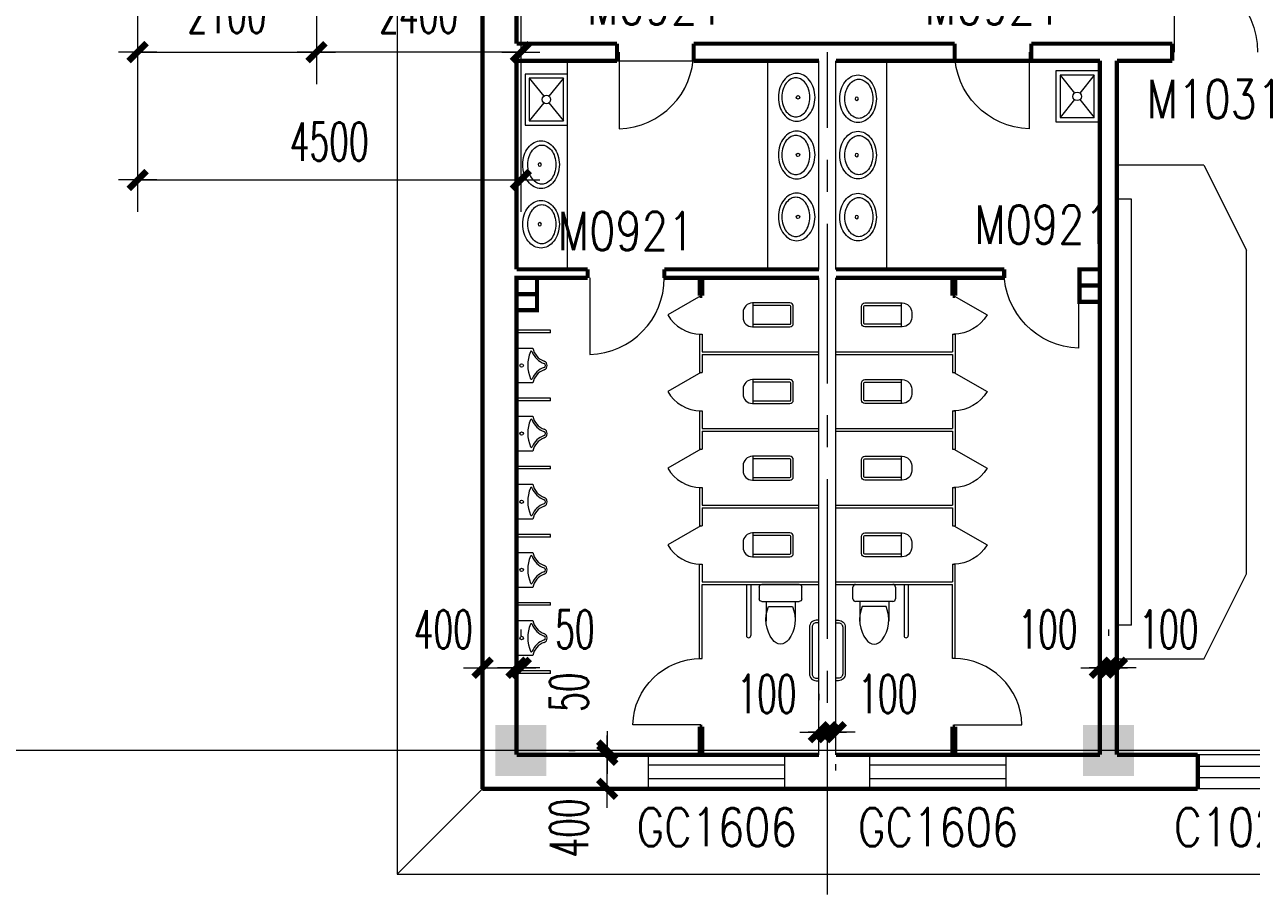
# Model space of a CAD drawing. Extents: x 1575758 to 1999219, y -897052 to -636879.
# Drawn here: x 1598680 to 1613088, y -712133 to -701965 of the extents above; entities that cross this region are included whole.
import ezdxf
from ezdxf.enums import TextEntityAlignment as Align

# ---------------------------------------------------------------- set-up
doc = ezdxf.new("R2010")
doc.units = 0
doc.header["$LTSCALE"] = 1500
doc.header["$MEASUREMENT"] = 0
doc.linetypes.add('CENTER', pattern=[2, 1.25, -0.25, 0.25, -0.25])
doc.linetypes.add('DASH', pattern=[0.35, 0.25, -0.1])
doc.layers.get('0').update_dxf_attribs({"linetype": 'CONTINUOUS', "lineweight": 5})
doc.layers.get('DEFPOINTS').update_dxf_attribs({"linetype": 'CONTINUOUS', "lineweight": 5})
for name, color, linetype, lineweight in [('AXIS', 7, 'CONTINUOUS', 5), ('COLUMN', 7, 'CONTINUOUS', 5), ('DOTE', 7, 'CENTER', 5), ('LVTRY', 7, 'CONTINUOUS', 5), ('LVTRY_WINDOW', 7, 'CONTINUOUS', 5), ('PUB_DIM', 7, 'CONTINUOUS', 5), ('STAIR', 7, 'CONTINUOUS', 0), ('TOILET', 7, 'CONTINUOUS', 5), ('WALL', 7, 'CONTINUOUS', 5), ('WINDOW', 7, 'CONTINUOUS', 0), ('WINDOW_TEXT', 7, 'CONTINUOUS', 5), ('散水', 7, 'CONTINUOUS', 5), ('防火卷帘名称', 7, 'CONTINUOUS', 5)]:
    doc.layers.add(name, color=color, linetype=linetype, lineweight=lineweight)
doc.styles.add('_SIMPLEX', font='SIMPLEX.shx', dxfattribs={"width": 0.6})
doc.styles.add('DIM_FONT', font='romans.shx', dxfattribs={"width": 0.6})
doc.styles.add('SIMPLEX', font='SIMPLEX.SHX', dxfattribs={"width": 0.6})
doc.dimstyles.new('NORMAL', dxfattribs={"dimscale": 1.5, "dimtxt": 300, "dimasz": 1, "dimexe": 250, "dimexo": 300, "dimgap": 150, "dimtad": 1, "dimdec": 0, "dimdsep": 46, "dimtxsty": 'DIM_FONT', "dimblk1": '_DIMX', "dimblk2": '_DIMX', "dimsah": 1, "dimcen": 2.5, "dimdle": 0.3, "dimclrd": 256, "dimclre": 256, "dimclrt": 256, "dimadec": 0, "dimazin": 0, "dimtfac": 1, "dimtdec": 0, "dimtix": 1, "dimtmove": 2, "dimatfit": 3, "dimldrblk": '_DIMX', "dimfxl": 1, "dimtvp": 1, "dimtolj": 1, "dimtzin": 0, "dimlwd": -1, "dimlwe": -1, "dimarcsym": 0})

# ---------------------------------------------------------------- blocks, each defined once
blk = doc.blocks.new('M_A2ZXL')
blk.add_line((-0.472, 0), (-0.472, -1))
blk.add_arc((-0.5, 0), 1, 271.6231, 0)
blk = doc.blocks.new('_LV6')
for p, q in [((-140, -340), (-140, -780)), ((-110, -340), (-110, -770)), ((100, -300), (-100, -300)), ((100, -330), (-100, -330)), ((110, -770), (110, -340)), ((140, -780), (140, -340)), ((140, -770), (-140, -770)), ((-30, -890), (30, -890))]:
    blk.add_line(p, q)
for centre, radius, start, end in [((-100, -340), 40, 90, 180), ((-100, -340), 10, 90, 180), ((100, -340), 40, 0, 90), ((100, -340), 10, 0, 90), ((-30, -780), 110, 180, 270), ((30, -780), 110, 270, 0)]:
    blk.add_arc(centre, radius, start, end)
blk = doc.blocks.new('_DBLK')
blk.add_line((-0.5, 0), (0, -0.866))
blk.add_arc((-0.5, 0), 1, 300, 0)
at = {"layer": 'WINDOW_TEXT', "style": 'SIMPLEX', "flags": 9}
blk.add_attdef('A', text='', height=1, dxfattribs=at).set_placement((0, 1.5), align=Align.MIDDLE)
blk = doc.blocks.new('_LV8')
for p, q in [((-205, 0), (205, 0)), ((-205, -191), (-205, 0)), ((205, 0), (205, -191))]:
    blk.add_line(p, q)
blk.add_circle((0, -60), 20)
for centre, radius, start, end in [((5, -526), 395, 66.6675, 114.1084), ((-243, -391), 203, 19.2639, 79.2894), ((-152, -175), 10, 114.1084, 248.1394), ((-243, -401), 233, 19.2639, 68.1394), ((243, -401), 233, 110.4941, 160.7361), ((243, -391), 203, 100.7106, 160.7361), ((158, -173), 10, 290.4941, 66.6675), ((0, -306), 54, 199.2639, 269.7777), ((0, -316), 24, 199.2639, 269.4998), ((0, -306), 54, 270.2223, 340.7361), ((0, -316), 24, 270.5002, 340.7361)]:
    blk.add_arc(centre, radius, start, end)
blk = doc.blocks.new('_LV3')
for points in [[(280, -265, 0.12431), (260, -186, 0.105707), (198, -113, 0.086941), (110, -67, 0.077137), (0, -50, 0.077137), (-110, -67, 0.086941), (-198, -113, 0.105707), (-260, -186, 0.12431), (-280, -265, 0.12431), (-260, -344, 0.105707), (-198, -417, 0.086941), (-110, -463, 0.077137), (0, -480, 0.077137), (110, -463, 0.086941), (198, -417, 0.105707), (260, -344, 0.12431)], [(230, -275, 0.12431), (216, -220, 0.105707), (168, -163, 0.086941), (95, -125, 0.077137), (0, -110, 0.077137), (-95, -125, 0.086941), (-168, -163, 0.105707), (-216, -220, 0.12431), (-230, -275, 0.12431), (-216, -330, 0.105707), (-168, -387, 0.086941), (-95, -425, 0.077137), (0, -440, 0.077137), (95, -425, 0.086941), (168, -387, 0.105707), (216, -330, 0.12431)]]:
    blk.add_lwpolyline(points, format="xyb", close=True)
blk.add_circle((0, -250), 20)
blk = doc.blocks.new('_DIMX')
blk.add_line((-150, 0), (150, 0))
at = {"const_width": 50}
blk.add_lwpolyline([(-70, -70), (70, 70)], dxfattribs=at)
blk = doc.blocks.new('*D549')
at = {"layer": 'AXIS'}
for p, q in [((1600008, -702631), (1600008, -704164)), ((1604508, -702631), (1604508, -704164)), ((1600009, -703789), (1604506, -703789))]:
    blk.add_line(p, q, dxfattribs=at)
at = {"layer": 'DEFPOINTS', "color": 0, "lineweight": 5}
for p in [(1600008, -702181), (1604508, -702181), (1604508, -703789)]:
    blk.add_point(p, dxfattribs=at)
at = {"layer": 'AXIS', "xscale": 1.5, "yscale": 1.5, "zscale": 1.5, "rotation": 180}
blk.add_blockref('_DIMX', (1600008, -703789), dxfattribs=at)
at = {"layer": 'AXIS', "xscale": 1.5, "yscale": 1.5, "zscale": 1.5}
blk.add_blockref('_DIMX', (1604508, -703789), dxfattribs=at)
at = {"layer": 'AXIS', "insert": (1602258, -703339), "char_height": 450, "attachment_point": 5, "style": 'DIM_FONT'}
blk.add_mtext('\\A1;4500', dxfattribs=at)
blk = doc.blocks.new('*D550')
at = {"layer": 'AXIS'}
for p, q in [((1600008, -701131), (1600008, -702664)), ((1602108, -701331), (1602108, -702664)), ((1600009, -702289), (1602106, -702289))]:
    blk.add_line(p, q, dxfattribs=at)
at = {"layer": 'DEFPOINTS', "color": 0, "lineweight": 5}
for p in [(1600008, -700681), (1602108, -700881), (1602108, -702289)]:
    blk.add_point(p, dxfattribs=at)
at = {"layer": 'AXIS', "xscale": 1.5, "yscale": 1.5, "zscale": 1.5, "rotation": 180}
blk.add_blockref('_DIMX', (1600008, -702289), dxfattribs=at)
at = {"layer": 'AXIS', "xscale": 1.5, "yscale": 1.5, "zscale": 1.5}
blk.add_blockref('_DIMX', (1602108, -702289), dxfattribs=at)
at = {"layer": 'AXIS', "insert": (1601058, -701839), "char_height": 450, "attachment_point": 5, "style": 'DIM_FONT'}
blk.add_mtext('\\A1;2100', dxfattribs=at)
blk = doc.blocks.new('*D551')
at = {"layer": 'AXIS'}
for p, q in [((1602108, -701131), (1602108, -702664)), ((1604508, -701131), (1604508, -702664)), ((1604506, -702289), (1602109, -702289))]:
    blk.add_line(p, q, dxfattribs=at)
at = {"layer": 'DEFPOINTS', "color": 0, "lineweight": 5}
for p in [(1602108, -700681), (1604508, -700681), (1602108, -702289)]:
    blk.add_point(p, dxfattribs=at)
at = {"layer": 'AXIS', "xscale": 1.5, "yscale": 1.5, "zscale": 1.5, "rotation": 180}
blk.add_blockref('_DIMX', (1602108, -702289), dxfattribs=at)
at = {"layer": 'AXIS', "xscale": 1.5, "yscale": 1.5, "zscale": 1.5}
blk.add_blockref('_DIMX', (1604508, -702289), dxfattribs=at)
at = {"layer": 'AXIS', "insert": (1603308, -701839), "char_height": 450, "attachment_point": 5, "style": 'DIM_FONT'}
blk.add_mtext('\\A1;2400', dxfattribs=at)
blk = doc.blocks.new('M_E24TTP')
at = {"layer": 'TOILET', "color": 7}
for p, q in [((-170, 200), (-170, 430)), ((170, 200), (170, 430)), ((-250, 30), (-250, 170)), ((-220, 200), (220, 200)), ((-140, 260), (140, 260)), ((250, 170), (250, 30)), ((220, 0), (-220, 0))]:
    blk.add_line(p, q, dxfattribs=at)
for centre, radius, start, end in [((227, 413), 398, 143.3619, 202.5495), ((0, 590), 110, 33.4509, 146.5491), ((-227, 413), 398, 337.4505, 36.6381), ((-220, 170), 30, 90, 180), ((220, 170), 30, 0, 90), ((-220, 30), 30, 180, 270), ((220, 30), 30, 270, 0)]:
    blk.add_arc(centre, radius, start, end, dxfattribs=at)
at = {"style": 'DIM_FONT', "width": 0.8, "flags": 9}
for tag in ['XSIZE', 'YSIZE']:
    blk.add_attdef(tag, (0, 0), '', height=0.5, dxfattribs=at)
blk = doc.blocks.new('*D2189')
at = {"layer": 'DEFPOINTS', "color": 0, "lineweight": 5}
for p in [(1604058, -709517), (1604458, -709517), (1604458, -709517)]:
    blk.add_point(p, dxfattribs=at)
at = {"layer": 'PUB_DIM'}
for p, q in [((1604058, -709067), (1604058, -709142)), ((1604458, -709067), (1604458, -709142)), ((1604056, -709517), (1604055, -709517)), ((1604058, -709517), (1604458, -709517)), ((1604459, -709517), (1604461, -709517))]:
    blk.add_line(p, q, dxfattribs=at)
at = {"layer": 'PUB_DIM', "xscale": 1.5, "yscale": 1.5, "zscale": 1.5}
blk.add_blockref('_DIMX', (1604058, -709517), dxfattribs=at)
at = {"layer": 'PUB_DIM', "xscale": 1.5, "yscale": 1.5, "zscale": 1.5, "rotation": 180}
blk.add_blockref('_DIMX', (1604458, -709517), dxfattribs=at)
at = {"layer": 'PUB_DIM', "insert": (1603598, -709067), "char_height": 450, "attachment_point": 5, "style": 'DIM_FONT'}
blk.add_mtext('\\A1;400', dxfattribs=at)
blk = doc.blocks.new('*D2190')
at = {"layer": 'DEFPOINTS', "color": 0, "lineweight": 5}
for p in [(1604458, -709517), (1604508, -709517), (1604508, -709517)]:
    blk.add_point(p, dxfattribs=at)
at = {"layer": 'PUB_DIM'}
for p, q in [((1604458, -709067), (1604458, -709142)), ((1604508, -709067), (1604508, -709142)), ((1604456, -709517), (1604455, -709517)), ((1604458, -709517), (1604508, -709517)), ((1604509, -709517), (1604511, -709517))]:
    blk.add_line(p, q, dxfattribs=at)
at = {"layer": 'PUB_DIM', "xscale": 1.5, "yscale": 1.5, "zscale": 1.5}
blk.add_blockref('_DIMX', (1604458, -709517), dxfattribs=at)
at = {"layer": 'PUB_DIM', "xscale": 1.5, "yscale": 1.5, "zscale": 1.5, "rotation": 180}
blk.add_blockref('_DIMX', (1604508, -709517), dxfattribs=at)
at = {"layer": 'PUB_DIM', "insert": (1605143, -709067), "char_height": 450, "attachment_point": 5, "style": 'DIM_FONT'}
blk.add_mtext('\\A1;50', dxfattribs=at)
blk = doc.blocks.new('*D2191')
at = {"layer": 'DEFPOINTS', "color": 0, "lineweight": 5}
for p in [(1608008, -710274), (1608108, -710274), (1608108, -710274)]:
    blk.add_point(p, dxfattribs=at)
at = {"layer": 'PUB_DIM'}
for p, q in [((1608008, -709824), (1608008, -709899)), ((1608006, -710274), (1608005, -710274)), ((1608008, -710274), (1608108, -710274)), ((1608109, -710274), (1608111, -710274)), ((1608108, -710724), (1608108, -710649))]:
    blk.add_line(p, q, dxfattribs=at)
at = {"layer": 'PUB_DIM', "xscale": 1.5, "yscale": 1.5, "zscale": 1.5}
blk.add_blockref('_DIMX', (1608008, -710274), dxfattribs=at)
at = {"layer": 'PUB_DIM', "xscale": 1.5, "yscale": 1.5, "zscale": 1.5, "rotation": 180}
blk.add_blockref('_DIMX', (1608108, -710274), dxfattribs=at)
at = {"layer": 'PUB_DIM', "insert": (1607398, -709824), "char_height": 450, "attachment_point": 5, "style": 'DIM_FONT'}
blk.add_mtext('\\A1;100', dxfattribs=at)
blk = doc.blocks.new('*D2192')
at = {"layer": 'DEFPOINTS', "color": 0, "lineweight": 5}
for p in [(1608108, -710274), (1608208, -710274), (1608208, -710274)]:
    blk.add_point(p, dxfattribs=at)
at = {"layer": 'PUB_DIM'}
for p, q in [((1608106, -710274), (1608105, -710274)), ((1608108, -710274), (1608208, -710274)), ((1608209, -710274), (1608211, -710274)), ((1608108, -710724), (1608108, -710649)), ((1608208, -710724), (1608208, -710649))]:
    blk.add_line(p, q, dxfattribs=at)
at = {"layer": 'PUB_DIM', "xscale": 1.5, "yscale": 1.5, "zscale": 1.5}
blk.add_blockref('_DIMX', (1608108, -710274), dxfattribs=at)
at = {"layer": 'PUB_DIM', "xscale": 1.5, "yscale": 1.5, "zscale": 1.5, "rotation": 180}
blk.add_blockref('_DIMX', (1608208, -710274), dxfattribs=at)
at = {"layer": 'PUB_DIM', "insert": (1608818, -709824), "char_height": 450, "attachment_point": 5, "style": 'DIM_FONT'}
blk.add_mtext('\\A1;100', dxfattribs=at)
blk = doc.blocks.new('*D2193')
at = {"layer": 'DEFPOINTS', "color": 0, "lineweight": 5}
for p in [(1611308, -709517), (1611408, -709517), (1611408, -709517)]:
    blk.add_point(p, dxfattribs=at)
at = {"layer": 'PUB_DIM'}
for p, q in [((1611308, -709067), (1611308, -709142)), ((1611408, -709067), (1611408, -709142)), ((1611306, -709517), (1611305, -709517)), ((1611308, -709517), (1611408, -709517)), ((1611409, -709517), (1611411, -709517))]:
    blk.add_line(p, q, dxfattribs=at)
at = {"layer": 'PUB_DIM', "xscale": 1.5, "yscale": 1.5, "zscale": 1.5}
blk.add_blockref('_DIMX', (1611308, -709517), dxfattribs=at)
at = {"layer": 'PUB_DIM', "xscale": 1.5, "yscale": 1.5, "zscale": 1.5, "rotation": 180}
blk.add_blockref('_DIMX', (1611408, -709517), dxfattribs=at)
at = {"layer": 'PUB_DIM', "insert": (1610698, -709067), "char_height": 450, "attachment_point": 5, "style": 'DIM_FONT'}
blk.add_mtext('\\A1;100', dxfattribs=at)
blk = doc.blocks.new('*D2194')
at = {"layer": 'DEFPOINTS', "color": 0, "lineweight": 5}
for p in [(1611408, -709517), (1611508, -709517), (1611508, -709517)]:
    blk.add_point(p, dxfattribs=at)
at = {"layer": 'PUB_DIM'}
for p, q in [((1611408, -709067), (1611408, -709142)), ((1611508, -709067), (1611508, -709142)), ((1611406, -709517), (1611405, -709517)), ((1611408, -709517), (1611508, -709517)), ((1611509, -709517), (1611511, -709517))]:
    blk.add_line(p, q, dxfattribs=at)
at = {"layer": 'PUB_DIM', "xscale": 1.5, "yscale": 1.5, "zscale": 1.5}
blk.add_blockref('_DIMX', (1611408, -709517), dxfattribs=at)
at = {"layer": 'PUB_DIM', "xscale": 1.5, "yscale": 1.5, "zscale": 1.5, "rotation": 180}
blk.add_blockref('_DIMX', (1611508, -709517), dxfattribs=at)
at = {"layer": 'PUB_DIM', "insert": (1612118, -709067), "char_height": 450, "attachment_point": 5, "style": 'DIM_FONT'}
blk.add_mtext('\\A1;100', dxfattribs=at)
blk = doc.blocks.new('*D2195')
at = {"layer": 'DEFPOINTS', "color": 0, "lineweight": 5}
for p in [(1605523, -710539), (1605523, -710539), (1605523, -710939)]:
    blk.add_point(p, dxfattribs=at)
at = {"layer": 'PUB_DIM'}
for p, q in [((1605073, -710539), (1605148, -710539)), ((1605523, -710538), (1605523, -710536)), ((1605523, -710939), (1605523, -710539)), ((1605073, -710939), (1605148, -710939)), ((1605523, -710941), (1605523, -710942))]:
    blk.add_line(p, q, dxfattribs=at)
at = {"layer": 'PUB_DIM', "xscale": 1.5, "yscale": 1.5, "zscale": 1.5}
for p, rotation in [((1605523, -710539), 270), ((1605523, -710939), 90)]:
    blk.add_blockref('_DIMX', p, dxfattribs=dict(at, rotation=rotation))
at = {"layer": 'PUB_DIM', "insert": (1605073, -711399), "char_height": 450, "attachment_point": 5, "rotation": 90, "style": 'DIM_FONT'}
blk.add_mtext('\\A1;400', dxfattribs=at)
blk = doc.blocks.new('*D2196')
at = {"layer": 'DEFPOINTS', "color": 0, "lineweight": 5}
for p in [(1605523, -710489), (1605523, -710489), (1605523, -710539)]:
    blk.add_point(p, dxfattribs=at)
at = {"layer": 'PUB_DIM'}
for p, q in [((1605073, -710489), (1605148, -710489)), ((1605073, -710539), (1605148, -710539)), ((1605523, -710488), (1605523, -710486)), ((1605523, -710539), (1605523, -710489)), ((1605523, -710541), (1605523, -710542))]:
    blk.add_line(p, q, dxfattribs=at)
at = {"layer": 'PUB_DIM', "xscale": 1.5, "yscale": 1.5, "zscale": 1.5}
for p, rotation in [((1605523, -710489), 270), ((1605523, -710539), 90)]:
    blk.add_blockref('_DIMX', p, dxfattribs=dict(at, rotation=rotation))
at = {"layer": 'PUB_DIM', "insert": (1605073, -709804), "char_height": 450, "attachment_point": 5, "rotation": 90, "style": 'DIM_FONT'}
blk.add_mtext('\\A1;50', dxfattribs=at)
blk = doc.blocks.new('_FZH')
blk.add_solid([(0.5, -0.5), (-0.5, -0.5), (0.5, 0.5), (-0.5, 0.5)])
blk = doc.blocks.new('_LV12')
for p, q in [((-250, -50), (-39, -219)), ((39, -219), (250, -50)), ((-250, -450), (-39, -281)), ((39, -281), (250, -450))]:
    blk.add_line(p, q)
for points in [[(300, -500), (300, 0), (-300, 0), (-300, -500)], [(250, -450), (250, -50), (-250, -50), (-250, -450)]]:
    blk.add_lwpolyline(points, close=True)
blk.add_circle((0, -250), 50)
blk = doc.blocks.new('_WBLK')
for p, q in [((-0.5, 0.5), (0.5, 0.5)), ((0.5, 0.167), (-0.5, 0.167)), ((0.5, -0.167), (-0.5, -0.167)), ((-0.5, -0.5), (0.5, -0.5))]:
    blk.add_line(p, q)
at = {"layer": 'WINDOW_TEXT', "style": 'SIMPLEX', "flags": 9}
blk.add_attdef('A', text='', height=1, dxfattribs=at).set_placement((0, 1.5), align=Align.MIDDLE)
blk = doc.blocks.new('_GCBLK')
at = {"linetype": 'DASH'}
for p, q in [((-0.5, -0.5), (-0.5, 0.5)), ((0.5, -0.5), (0.5, 0.5)), ((-0.5, 0.2), (0.5, 0.2)), ((-0.5, -0.2), (0.5, -0.2))]:
    blk.add_line(p, q, dxfattribs=at)
at = {"layer": 'WINDOW_TEXT', "style": 'SIMPLEX', "flags": 9}
blk.add_attdef('A', text='', height=1, dxfattribs=at).set_placement((0, 1.5), align=Align.MIDDLE)

msp = doc.modelspace()

# ---------------------------------------------------------------- linework, layer by layer
at = {"layer": 'DOTE'}
msp.add_line((1608107.7, -715178.4), (1608107.7, -702289.3), dxfattribs=at)
at = {"layer": 'LVTRY'}
for p, q in [((1605057.7, -704839.3), (1605057.7, -702389.3)), ((1607407.7, -704839.3), (1607407.7, -702389.3)), ((1608807.7, -704839.3), (1608807.7, -702389.3)), ((1604857.7, -705553.2), (1604457.7, -705553.2)), ((1604857.7, -705583.2), (1604457.7, -705583.2)), ((1604857.7, -705583.2), (1604857.7, -705553.2)), ((1606607.7, -705599.3), (1606637.7, -705599.3)), ((1606607.7, -705599.3), (1606607.7, -706049.3)), ((1606637.7, -705599.3), (1606637.7, -705809.3)), ((1609577.7, -705599.3), (1609577.7, -705809.3)), ((1609577.7, -705599.3), (1609607.7, -705599.3)), ((1609607.7, -705599.3), (1609607.7, -706049.3)), ((1606637.7, -705809.3), (1608007.7, -705809.3)), ((1608207.7, -705809.3), (1609577.7, -705809.3)), ((1606637.7, -705839.3), (1608007.7, -705839.3)), ((1606637.7, -705839.3), (1606637.7, -706049.3)), ((1608207.7, -705839.3), (1609577.7, -705839.3)), ((1609577.7, -705839.3), (1609577.7, -706049.3)), ((1606607.7, -706049.3), (1606637.7, -706049.3)), ((1609577.7, -706049.3), (1609607.7, -706049.3)), ((1604857.7, -706353.2), (1604457.7, -706353.2)), ((1604857.7, -706383.2), (1604457.7, -706383.2)), ((1604857.7, -706383.2), (1604857.7, -706353.2)), ((1606607.7, -706499.3), (1606637.7, -706499.3)), ((1606607.7, -706499.3), (1606607.7, -706949.3)), ((1606637.7, -706499.3), (1606637.7, -706709.3)), ((1609577.7, -706499.3), (1609577.7, -706709.3)), ((1609577.7, -706499.3), (1609607.7, -706499.3)), ((1609607.7, -706499.3), (1609607.7, -706949.3)), ((1606637.7, -706709.3), (1608007.7, -706709.3)), ((1606637.7, -706739.3), (1608007.7, -706739.3)), ((1606637.7, -706739.3), (1606637.7, -706949.3)), ((1608207.7, -706709.3), (1609577.7, -706709.3)), ((1608207.7, -706739.3), (1609577.7, -706739.3)), ((1609577.7, -706739.3), (1609577.7, -706949.3)), ((1606607.7, -706949.3), (1606637.7, -706949.3)), ((1609577.7, -706949.3), (1609607.7, -706949.3)), ((1604857.7, -707153.2), (1604457.7, -707153.2)), ((1604857.7, -707183.2), (1604457.7, -707183.2)), ((1604857.7, -707183.2), (1604857.7, -707153.2)), ((1606607.7, -707399.3), (1606637.7, -707399.3)), ((1606607.7, -707399.3), (1606607.7, -707849.3)), ((1606637.7, -707399.3), (1606637.7, -707609.3)), ((1609577.7, -707399.3), (1609577.7, -707609.3)), ((1609577.7, -707399.3), (1609607.7, -707399.3)), ((1609607.7, -707399.3), (1609607.7, -707849.3)), ((1606637.7, -707609.3), (1608007.7, -707609.3)), ((1606637.7, -707639.3), (1608007.7, -707639.3)), ((1606637.7, -707639.3), (1606637.7, -707849.3)), ((1608207.7, -707609.3), (1609577.7, -707609.3)), ((1608207.7, -707639.3), (1609577.7, -707639.3)), ((1609577.7, -707639.3), (1609577.7, -707849.3)), ((1604857.7, -707953.2), (1604457.7, -707953.2)), ((1604857.7, -707983.2), (1604457.7, -707983.2)), ((1604857.7, -707983.2), (1604857.7, -707953.2)), ((1606607.7, -707849.3), (1606637.7, -707849.3)), ((1609577.7, -707849.3), (1609607.7, -707849.3)), ((1606607.7, -708299.3), (1606637.7, -708299.3)), ((1606607.7, -709409.3), (1606607.7, -708299.3)), ((1606637.7, -708299.3), (1606637.7, -708509.3)), ((1609577.7, -708299.3), (1609577.7, -708509.3)), ((1609577.7, -708299.3), (1609607.7, -708299.3)), ((1609607.7, -709409.3), (1609607.7, -708299.3)), ((1606637.7, -708509.3), (1608007.7, -708509.3)), ((1606637.7, -708539.3), (1608007.7, -708539.3)), ((1606637.7, -709409.3), (1606637.7, -708539.3)), ((1607157.7, -708539.3), (1607157.7, -709139.3)), ((1607207.7, -708539.3), (1607207.7, -709139.3)), ((1608207.7, -708509.3), (1609577.7, -708509.3)), ((1608207.7, -708539.3), (1609577.7, -708539.3)), ((1609007.7, -708539.3), (1609007.7, -709139.3)), ((1609057.7, -708539.3), (1609057.7, -709139.3)), ((1609577.7, -709409.3), (1609577.7, -708539.3)), ((1604857.7, -708753.2), (1604457.7, -708753.2)), ((1604857.7, -708783.2), (1604457.7, -708783.2)), ((1604857.7, -708783.2), (1604857.7, -708753.2)), ((1606607.7, -709409.3), (1606637.7, -709409.3)), ((1609607.7, -709409.3), (1609577.7, -709409.3)), ((1604857.7, -709553.2), (1604457.7, -709553.2)), ((1604857.7, -709583.2), (1604857.7, -709553.2)), ((1604857.7, -709583.2), (1604457.7, -709583.2))]:
    msp.add_line(p, q, dxfattribs=at)
at = {"layer": 'LVTRY', "const_width": 50}
for points in [[(1606607.7, -704939.3), (1606607.7, -705149.3)], [(1606637.7, -704939.3), (1606637.7, -705149.3)], [(1609577.7, -704939.3), (1609577.7, -705149.3)], [(1609607.7, -704939.3), (1609607.7, -705149.3)], [(1606607.7, -705149.3), (1606637.7, -705149.3)], [(1609577.7, -705149.3), (1609607.7, -705149.3)], [(1606607.7, -710209.3), (1606637.7, -710209.3)], [(1606607.7, -710209.3), (1606607.7, -710539.3)], [(1606637.7, -710539.3), (1606637.7, -710209.3)], [(1609607.7, -710209.3), (1609577.7, -710209.3)], [(1609577.7, -710539.3), (1609577.7, -710209.3)], [(1609607.7, -710209.3), (1609607.7, -710539.3)]]:
    msp.add_lwpolyline(points, dxfattribs=at)
at = {"layer": 'LVTRY'}
for points in [[(1608007.7, -708959.3), (1607977.7, -708959.3, 0.4142136), (1607897.7, -709039.3), (1607897.7, -709589.3, 0.4142136), (1607977.7, -709669.3), (1608007.7, -709669.3)], [(1608007.7, -708989.3), (1607977.7, -708989.3, 0.4142136), (1607927.7, -709039.3), (1607927.7, -709589.3, 0.4142136), (1607977.7, -709639.3), (1608007.7, -709639.3)], [(1608207.7, -708959.3), (1608237.7, -708959.3, -0.4142136), (1608317.7, -709039.3), (1608317.7, -709589.3, -0.4142136), (1608237.7, -709669.3), (1608207.7, -709669.3)], [(1608207.7, -708989.3), (1608237.7, -708989.3, -0.4142136), (1608287.7, -709039.3), (1608287.7, -709589.3, -0.4142136), (1608237.7, -709639.3), (1608207.7, -709639.3)]]:
    msp.add_lwpolyline(points, format="xyb", dxfattribs=at)
for centre in [(1607182.7, -709139.3), (1609032.7, -709139.3)]:
    msp.add_arc(centre, 25, 180, 0, dxfattribs=at)
at = {"layer": 'PUB_DIM'}
msp.add_line((1692049, -710489.3), (1598224.3, -710489.3), dxfattribs=at)
msp.add_lwpolyline([(1602107.7, -700189.3), (1602107.7, -701189.3), (1603057.7, -701189.3), (1603057.7, -711939.3), (1623857.7, -711939.3), (1623857.7, -709739.3), (1679857.7, -709739.3), (1679857.7, -709739.3), (1680707.7, -709739.3), (1680707.7, -709739.3), (1681357.7, -709739.3), (1681357.7, -715339.3), (1681357.7, -715339.3), (1681357.7, -716339.3)], dxfattribs=at)
at = {"layer": 'STAIR'}
msp.add_line((1605587.4, -702389.3), (1606587.4, -702389.3), dxfattribs=at)
at = {"layer": 'STAIR', "const_width": 50}
msp.add_lwpolyline([(1609552.9, -702389.3), (1610552.9, -702389.3)], dxfattribs=at)
at = {"layer": 'WALL'}
for p, q in [((1608007.7, -704839.3), (1608007.7, -702389.3)), ((1608207.7, -704839.3), (1608207.7, -702389.3)), ((1612528.7, -703615.6), (1611528.7, -703615.6)), ((1612528.7, -703615.6), (1613028.7, -704615.6)), ((1611678.7, -704015.6), (1611528.7, -704015.6)), ((1611678.7, -709015.6), (1611678.7, -704015.6)), ((1613028.7, -708415.6), (1613028.7, -704615.6)), ((1608007.7, -710539.3), (1608007.7, -704939.3)), ((1608207.7, -710539.3), (1608207.7, -704939.3)), ((1612528.7, -709415.6), (1613028.7, -708415.6)), ((1611678.7, -709015.6), (1611528.7, -709015.6)), ((1612528.7, -709415.6), (1611528.7, -709415.6))]:
    msp.add_line(p, q, dxfattribs=at)
at = {"layer": 'WALL', "const_width": 50}
for points in [[(1604057.7, -699664.3), (1604057.7, -710939.3)], [(1604457.7, -699989.3), (1604457.7, -702189.3)], [(1605637.4, -702189.3), (1604457.7, -702189.3)], [(1605637.4, -702189.3), (1605637.4, -702389.3)], [(1606537.4, -702189.3), (1606537.4, -702389.3)], [(1606607.7, -702189.3), (1606537.4, -702189.3)], [(1606537.4, -702189.3), (1606607.7, -702189.3)], [(1609602.9, -702189.3), (1606537.4, -702189.3)], [(1609602.9, -702189.3), (1609602.9, -702389.3)], [(1610502.9, -702189.3), (1610502.9, -702389.3)], [(1612157.7, -702189.3), (1610502.9, -702189.3)], [(1612157.7, -702189.3), (1612157.7, -702389.3)], [(1604457.7, -702389.3), (1604457.7, -704839.3)], [(1604457.7, -702389.3), (1605637.4, -702389.3)], [(1606537.4, -702389.3), (1608007.7, -702389.3)], [(1608207.7, -702389.3), (1609602.9, -702389.3)], [(1610502.9, -702389.3), (1611307.7, -702389.3)], [(1611307.7, -704839.3), (1611307.7, -702389.3)], [(1611507.7, -702389.3), (1612157.7, -702389.3)], [(1611507.7, -710539.3), (1611507.7, -702389.3)], [(1604457.7, -704839.3), (1605292.7, -704839.3)], [(1605292.7, -704839.3), (1605292.7, -704939.3)], [(1606192.7, -704839.3), (1606192.7, -704939.3)], [(1606192.7, -704839.3), (1608007.7, -704839.3)], [(1608207.7, -704839.3), (1610184, -704839.3)], [(1610184, -704839.3), (1610184, -704939.3)], [(1611307.7, -704839.3), (1611307.7, -705219.3), (1611067.7, -705219.3), (1611067.7, -704839.3), (1611307.7, -704839.3)], [(1611067.7, -705204.6), (1611067.7, -704839.3)], [(1604697.7, -704939.3), (1604697.7, -705319.3), (1604457.7, -705319.3), (1604457.7, -704939.3), (1604697.7, -704939.3)], [(1604457.7, -704939.3), (1605292.7, -704939.3)], [(1604457.7, -704939.3), (1604457.7, -710539.3)], [(1606192.7, -704939.3), (1608007.7, -704939.3)], [(1608207.7, -704939.3), (1610184, -704939.3)], [(1611307.7, -710539.3), (1611307.7, -704939.3)], [(1604457.7, -705129.3), (1604697.7, -705129.3)], [(1611067.7, -705029.3), (1611307.7, -705029.3)], [(1604457.7, -710539.3), (1608007.7, -710539.3)], [(1608207.7, -710539.3), (1611307.7, -710539.3)], [(1611507.7, -710539.3), (1612457.7, -710539.3)], [(1612457.7, -710539.3), (1612457.7, -710939.3)], [(1604057.7, -710939.3), (1612457.7, -710939.3)]]:
    msp.add_lwpolyline(points, dxfattribs=at)
at = {"layer": '散水'}
msp.add_line((1603057.7, -711939.3), (1604057.7, -710939.3), dxfattribs=at)

# ---------------------------------------------------------------- block references
at = {"layer": 'COLUMN', "xscale": 600, "yscale": 600, "zscale": 600}
for p in [(1604507.7, -710489.3), (1611407.7, -710489.3)]:
    msp.add_blockref('_FZH', p, dxfattribs=at)
at = {"layer": 'LVTRY'}
for name, p, rotation in [('_LV12', (1611290, -702807.7), 270), ('_LV12', (1605057.7, -702845.8), 270), ('_LV3', (1608012.7, -702819.7), 270), ('_LV3', (1608012.7, -703495.9), 270), ('_LV3', (1608012.7, -704223.2), 270), ('_LV6', (1608007.7, -705374.3), 270), ('_LV8', (1604457.7, -705968.2), 90), ('_LV6', (1608007.7, -706274.3), 270), ('_LV8', (1604457.7, -706768.2), 90), ('_LV6', (1608007.7, -707174.3), 270), ('_LV8', (1604457.7, -707568.2), 90), ('_LV6', (1608007.7, -708074.3), 270), ('_LV8', (1604457.7, -708368.2), 90), ('_LV8', (1604457.7, -709168.2), 90)]:
    msp.add_blockref(name, p, dxfattribs=dict(at, rotation=rotation))
at = {"layer": 'LVTRY', "xscale": -1, "rotation": 90}
for name, p in [('_LV3', (1608202.7, -702836)), ('_LV3', (1608202.7, -703497.8)), ('_LV3', (1604480.2, -703609.3)), ('_LV3', (1608202.7, -704225.5)), ('_LV3', (1604480.2, -704309.3)), ('_LV6', (1608207.7, -705374.3)), ('_LV6', (1608207.7, -706274.3)), ('_LV6', (1608207.7, -707174.3)), ('_LV6', (1608207.7, -708074.3))]:
    msp.add_blockref(name, p, dxfattribs=at)
at = {"layer": 'LVTRY_WINDOW'}
for name, p, xscale, yscale, zscale, rotation in [('_DBLK', (1606622.7, -705374.3), 450, 450, 450, 269.999999999911), ('_DBLK', (1609592.7, -705374.3), -450, 450, 450, 90.00000000011855), ('_DBLK', (1606622.7, -706274.3), 450, 450, 450, 269.999999999911), ('_DBLK', (1609592.7, -706274.3), -450, 450, 450, 90.00000000011855), ('_DBLK', (1606622.7, -707174.3), 450, 450, 450, 269.999999999911), ('_DBLK', (1609592.7, -707174.3), -450, 450, 450, 90.00000000011855), ('_DBLK', (1606622.7, -708074.3), 450, 450, 450, 269.999999999911), ('_DBLK', (1609592.7, -708074.3), -450, 450, 450, 90.00000000011855), ('M_A2ZXL', (1606622.7, -709809.3), -800, 800, 800, 270), ('M_A2ZXL', (1609592.7, -709809.3), 800, 800, 800, 90)]:
    msp.add_blockref(name, p, dxfattribs=dict(at, xscale=xscale, yscale=yscale, zscale=zscale, rotation=rotation))
at = {"layer": 'WINDOW'}
ref = msp.add_blockref('M_A2ZXL', (1612657.7, -702289.3), dxfattribs=dict(at, xscale=-1000, yscale=1000, zscale=1000, rotation=180))
ref.add_attrib('A', 'M1031', dxfattribs={"layer": 'WINDOW_TEXT', "height": 450, "style": '_SIMPLEX', "width": 0.8, "flags": 8}).set_placement((1612657.7, -702839.3), align=Align.MIDDLE)
ref = msp.add_blockref('M_A2ZXL', (1606087.4, -702289.3), dxfattribs=dict(at, xscale=900, yscale=900, zscale=900))
ref.add_attrib('A', 'M0921', dxfattribs={"layer": 'WINDOW_TEXT', "height": 450, "style": '_SIMPLEX', "width": 0.8, "flags": 8}).set_placement((1606087.4, -701739.3, -360295.4), align=Align.MIDDLE)
ref = msp.add_blockref('M_A2ZXL', (1610052.9, -702289.3), dxfattribs=dict(at, xscale=-900, yscale=900, zscale=900, rotation=359.9999999999852))
ref.add_attrib('A', 'M0921', dxfattribs={"layer": 'WINDOW_TEXT', "height": 450, "rotation": 360, "style": '_SIMPLEX', "width": 0.8, "flags": 8}).set_placement((1610052.9, -701739.3, -360295.4), align=Align.MIDDLE)
ref = msp.add_blockref('M_A2ZXL', (1610633.6, -704863.4), dxfattribs=dict(at, xscale=-900, yscale=900, zscale=900, rotation=359.9999999999852))
ref.add_attrib('A', 'M0921', dxfattribs={"layer": 'WINDOW_TEXT', "height": 450, "rotation": 360, "style": '_SIMPLEX', "width": 0.8, "flags": 8}).set_placement((1610633.6, -704313.4, -360295.4), align=Align.MIDDLE)
ref = msp.add_blockref('M_A2ZXL', (1605742.7, -704939.3), dxfattribs=dict(at, xscale=900, yscale=900, zscale=900))
ref.add_attrib('A', 'M0921', dxfattribs={"layer": 'WINDOW_TEXT', "height": 450, "style": '_SIMPLEX', "width": 0.8, "flags": 8}).set_placement((1605742.7, -704389.3, -360295.4), align=Align.MIDDLE)
ref = msp.add_blockref('_GCBLK', (1606807.7, -710739.3), dxfattribs=dict(at, xscale=1600, yscale=399.999999823398, zscale=1600))
ref.add_attrib('A', 'GC1606', dxfattribs={"layer": 'WINDOW_TEXT', "height": 450, "style": '_SIMPLEX', "width": 0.8, "flags": 8}).set_placement((1606807.7, -711389.3), align=Align.MIDDLE)
ref = msp.add_blockref('_GCBLK', (1609407.7, -710739.3), dxfattribs=dict(at, xscale=1600, yscale=399.999999823398, zscale=1600))
ref.add_attrib('A', 'GC1606', dxfattribs={"layer": 'WINDOW_TEXT', "height": 450, "style": '_SIMPLEX', "width": 0.8, "flags": 8}).set_placement((1609407.7, -711389.3), align=Align.MIDDLE)
ref = msp.add_blockref('_WBLK', (1612957.7, -710739.3), dxfattribs=dict(at, xscale=1000, yscale=399.9999998378335, zscale=1000, rotation=180))
ref.add_attrib('A', 'C1021', dxfattribs={"layer": 'WINDOW_TEXT', "height": 450, "style": '_SIMPLEX', "width": 0.8, "flags": 8}).set_placement((1612957.7, -711389.3), align=Align.MIDDLE)
at = {"layer": '防火卷帘名称', "xscale": -1, "rotation": 180}
msp.add_blockref('M_E24TTP', (1607557.7, -708539.3), dxfattribs=at)
at = {"layer": '防火卷帘名称', "rotation": 180}
msp.add_blockref('M_E24TTP', (1608657.7, -708539.3), dxfattribs=at)

# ---------------------------------------------------------------- dimensions: what is measured, and where the dimension line sits
at = {"layer": 'AXIS'}
for base, p1, p2, picture, middle in [((1602107.7, -702289.1), (1600007.7, -700680.7), (1602107.7, -700880.7), '*D550', (1601057.7, -701839.1)), ((1602107.7, -702289.1), (1604507.7, -700680.7), (1602107.7, -700680.7), '*D551', (1603307.7, -701839.1)), ((1604507.7, -703789.1), (1600007.7, -702180.7), (1604507.7, -702180.7), '*D549', (1602257.7, -703339.1))]:
    dim = msp.add_linear_dim(base=base, p1=p1, p2=p2, dimstyle='NORMAL', dxfattribs=at)
    dim.commit()
    dim.dimension.update_dxf_attribs({"geometry": picture, "text_midpoint": middle})
at = {"layer": 'PUB_DIM'}
for base, p1, p2, angle, picture, middle, dimtype in [((1604457.7, -709517), (1604057.7, -709517), (1604457.7, -709517), 0, '*D2189', (1603597.7, -709067), 161), ((1611407.7, -709517), (1611307.7, -709517), (1611407.7, -709517), 0, '*D2193', (1610697.7, -709067), 161), ((1605523, -710489.3), (1605523, -710539.3), (1605523, -710489.3), 90, '*D2196', (1605073, -709804.3), 160), ((1608107.7, -710273.6), (1608007.7, -710273.6), (1608107.7, -710273.6), 0, '*D2191', (1607397.7, -709823.6), 161), ((1605523, -710539.3), (1605523, -710939.3), (1605523, -710539.3), 90, '*D2195', (1605073, -711399.3), 161)]:
    dim = msp.add_linear_dim(base=base, p1=p1, p2=p2, angle=angle, dimstyle='NORMAL', dxfattribs=at)
    dim.commit()
    dim.dimension.update_dxf_attribs({"geometry": picture, "text_midpoint": middle, "dimtype": dimtype})
for base, p1, p2, picture, middle in [((1604507.7, -709517), (1604457.7, -709517), (1604507.7, -709517), '*D2190', (1605142.7, -709067)), ((1611507.7, -709517), (1611407.7, -709517), (1611507.7, -709517), '*D2194', (1612117.7, -709067)), ((1608207.7, -710273.6), (1608107.7, -710273.6), (1608207.7, -710273.6), '*D2192', (1608817.7, -709823.6))]:
    dim = msp.add_linear_dim(base=base, p1=p1, p2=p2, dimstyle='NORMAL', dxfattribs=at)
    dim.commit()
    dim.dimension.update_dxf_attribs({"geometry": picture, "text_midpoint": middle, "dimtype": 160})

doc.saveas('drawing.dxf')
